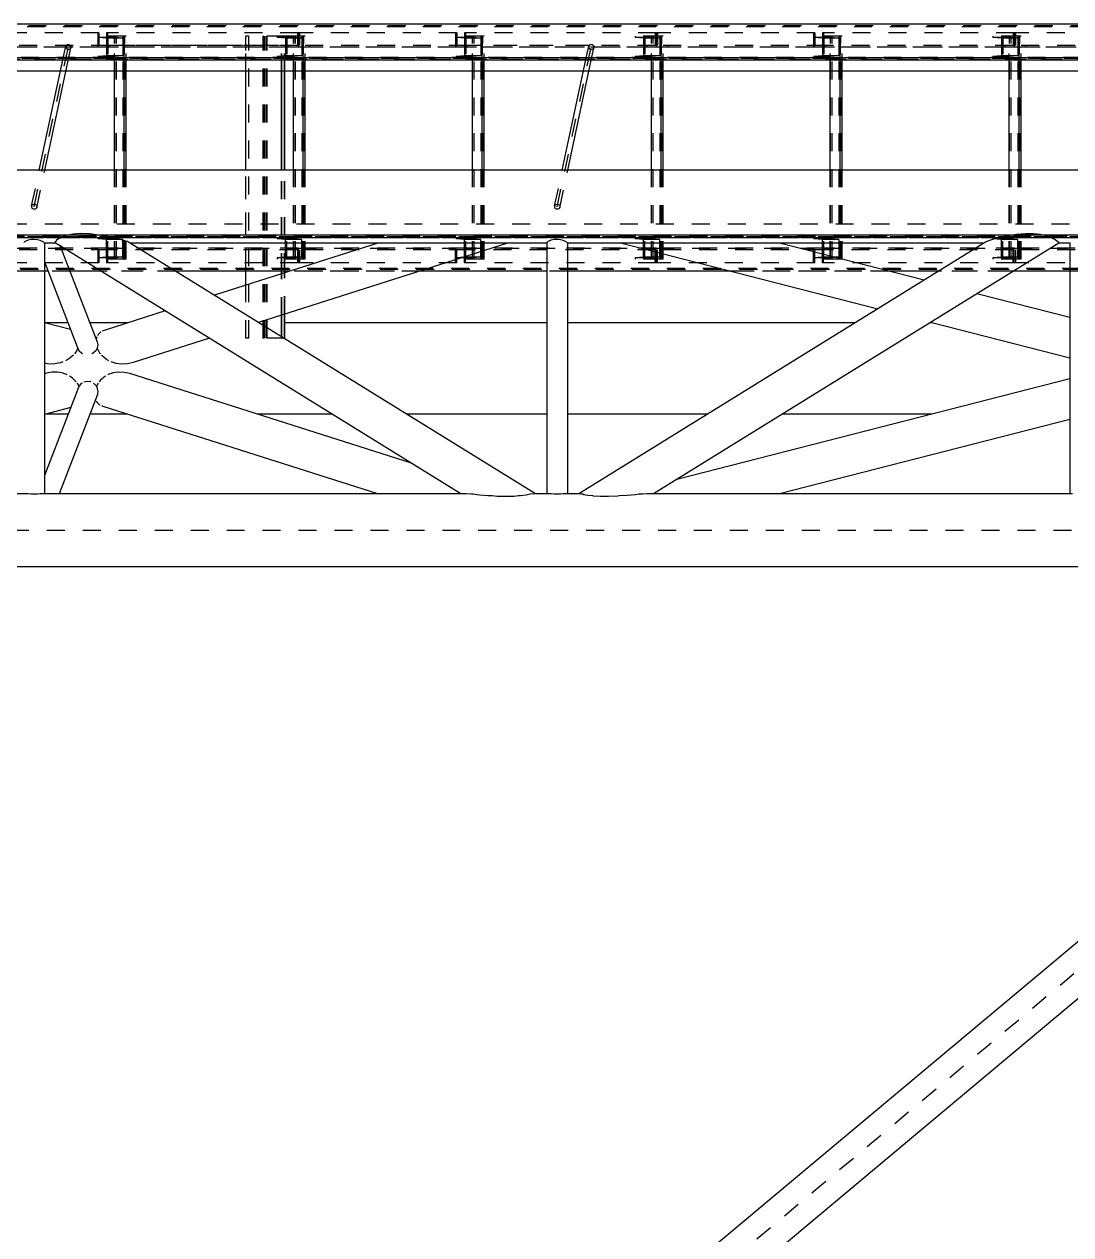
# Model space of a CAD drawing. Header units: millimetres. Extents: x 149919 to 150445, y 136651 to 136866.
# Drawn here: x 150251.43 to 150257.25, y 136819.35 to 136826.09 of the extents above; entities that cross this region are included whole.
import ezdxf

# ---------------------------------------------------------------- set-up
doc = ezdxf.new("R2010")
doc.units = ezdxf.units.MM
doc.header["$LTSCALE"] = 0.25
for name, pattern in [('CENTER', [50.8, 31.75, -6.35, 6.35, -6.35]), ('XKITLINE00', [0]), ('XKITLINE02', [4, 2, -2]), ('XKITLINE03', [6, 3, -1, 1, -1])]:
    doc.linetypes.add(name, pattern=pattern)

# ---------------------------------------------------------------- blocks, each defined once
blk = doc.blocks.new('çatıı')
at = {"color": 7, "linetype": 'XKITLINE00'}
for p, q in [((11653.38, 17571.87), (10481.36, 17571.87)), ((10969.84, 17490.57), (10984.28, 17558.06)), ((10972.89, 17490.57), (10987.08, 17556.93)), ((11260.84, 17490.57), (11275.26, 17558.13)), ((11263.88, 17490.57), (11278.06, 17556.99)), ((10982.96, 17551.87), (10695.01, 17551.87)), ((11273.93, 17551.87), (10986, 17551.87)), ((11564.9, 17551.87), (11276.97, 17551.87)), ((10981.63, 17545.67), (10693.69, 17545.67)), ((11272.6, 17545.67), (10984.67, 17545.67)), ((11011.65, 17490.57), (11011.65, 17545.67)), ((11017.13, 17490.57), (11017.13, 17545.67)), ((11018.22, 17490.57), (11018.22, 17545.67)), ((11084.78, 17490.57), (11084.78, 17545.67)), ((11104.7, 17490.57), (11104.7, 17545.67)), ((11104.79, 17490.57), (11104.79, 17545.67)), ((11106.34, 17490.57), (11106.34, 17545.67)), ((11106.43, 17490.57), (11106.43, 17545.67)), ((11111.23, 17490.57), (11111.23, 17545.67)), ((11116.71, 17490.57), (11116.71, 17545.67)), ((11117.8, 17490.57), (11117.8, 17545.67)), ((11210.82, 17490.57), (11210.82, 17545.67)), ((11216.3, 17490.57), (11216.3, 17545.67)), ((11217.39, 17490.57), (11217.39, 17545.67)), ((11563.58, 17545.67), (11275.65, 17545.67)), ((11310.41, 17490.57), (11310.41, 17545.67)), ((11315.88, 17490.57), (11315.88, 17545.67)), ((11316.97, 17490.57), (11316.97, 17545.67)), ((11409.99, 17490.57), (11409.99, 17545.67)), ((11415.47, 17490.57), (11415.47, 17545.67)), ((11416.56, 17490.57), (11416.56, 17545.67)), ((11509.58, 17490.57), (11509.58, 17545.67)), ((11515.06, 17490.57), (11515.06, 17545.67)), ((11516.15, 17490.57), (11516.15, 17545.67)), ((10974.75, 17434.47), (10972.73, 17434.47)), ((11004.16, 17434.47), (10986.95, 17434.47)), ((11109.47, 17434.47), (11045.65, 17434.47)), ((11084.78, 17426.61), (11084.78, 17434.47)), ((11104.7, 17432.96), (11104.7, 17434.47)), ((11104.79, 17432.98), (11104.79, 17434.47)), ((11106.34, 17433.48), (11106.34, 17434.47)), ((11106.43, 17433.51), (11106.43, 17434.47)), ((11252.32, 17434.47), (11181.66, 17434.47)), ((11353.89, 17434.47), (11263.72, 17434.47)), ((11470.39, 17434.47), (11442.33, 17434.47)), ((11543.31, 17434.47), (11511.88, 17434.47)), ((11104.7, 17397.95), (11104.7, 17409.97)), ((11104.79, 17397.89), (11104.79, 17410)), ((11106.34, 17404.53), (11106.34, 17410.49)), ((11106.43, 17404.77), (11106.43, 17410.52))]:
    blk.add_line(p, q, dxfattribs=at)
at = {"color": 116, "linetype": 'XKITLINE02', "true_color": 0x136734}
for p, q in [((11653.17, 17570.49), (10481.46, 17570.49)), ((11653.86, 17571.02), (10482.26, 17571.02)), ((11002.97, 17567.16), (10914.8, 17567.16)), ((11002.35, 17567.16), (11002.35, 17559.16)), ((11017.13, 17565.17), (11002.55, 17565.17)), ((11002.55, 17565.17), (11002.55, 17564.49)), ((11007.33, 17564.11), (11002.55, 17564.49)), ((11011.65, 17564.49), (11002.55, 17564.49)), ((11002.97, 17567.16), (11002.97, 17559.96)), ((11113.97, 17567.16), (11007.24, 17567.16)), ((11007.24, 17567.16), (11007.24, 17559.96)), ((11007.33, 17564.11), (11007.33, 17554.24)), ((11016.43, 17564.11), (11007.33, 17564.11)), ((11007.77, 17567.16), (11007.77, 17559.16)), ((11008.03, 17565.17), (11008.03, 17553.17)), ((11011.65, 17565.17), (11011.65, 17564.49)), ((11011.65, 17545.67), (11011.65, 17565.17)), ((11018.22, 17565.17), (11011.65, 17565.17)), ((11016.43, 17564.11), (11011.65, 17564.49)), ((11011.71, 17441.17), (11011.71, 17565.17)), ((11012.68, 17441.17), (11012.68, 17565.17)), ((11012.74, 17441.17), (11012.74, 17565.17)), ((11016.43, 17564.11), (11016.43, 17554.24)), ((11016.52, 17441.17), (11016.52, 17565.17)), ((11017.13, 17565.17), (11017.13, 17553.17)), ((11017.13, 17545.67), (11017.13, 17565.17)), ((11017.42, 17441.17), (11017.42, 17565.17)), ((11018.22, 17545.67), (11018.22, 17565.17)), ((11106.43, 17565.17), (11084.78, 17565.17)), ((11084.78, 17545.67), (11084.78, 17565.17)), ((11084.87, 17397.18), (11084.87, 17565.17)), ((11086.42, 17397.18), (11086.42, 17565.17)), ((11086.51, 17397.18), (11086.51, 17565.17)), ((11094.51, 17397.18), (11094.51, 17565.17)), ((11095.16, 17397.18), (11095.16, 17565.17)), ((11096.05, 17397.18), (11096.05, 17565.17)), ((11096.7, 17397.18), (11096.7, 17565.17)), ((11116.71, 17565.17), (11102.14, 17565.17)), ((11102.14, 17565.17), (11102.14, 17564.49)), ((11106.92, 17564.11), (11102.14, 17564.49)), ((11111.23, 17564.49), (11102.14, 17564.49)), ((11104.7, 17545.67), (11104.7, 17565.17)), ((11104.79, 17545.67), (11104.79, 17565.17)), ((11106.34, 17545.67), (11106.34, 17565.17)), ((11106.43, 17545.67), (11106.43, 17565.17)), ((11106.92, 17564.11), (11106.92, 17554.24)), ((11116.01, 17564.11), (11106.92, 17564.11)), ((11107.62, 17565.17), (11107.62, 17553.17)), ((11111.23, 17545.67), (11111.23, 17565.17)), ((11117.8, 17565.17), (11111.23, 17565.17)), ((11111.23, 17565.17), (11111.23, 17564.49)), ((11116.01, 17564.11), (11111.23, 17564.49)), ((11111.3, 17441.17), (11111.3, 17565.17)), ((11112.26, 17441.17), (11112.26, 17565.17)), ((11112.33, 17441.17), (11112.33, 17565.17)), ((11113.45, 17567.16), (11113.45, 17559.96)), ((11113.97, 17567.16), (11113.97, 17559.16)), ((11202.15, 17567.16), (11113.97, 17567.16)), ((11113.97, 17567.16), (11113.97, 17559.16)), ((11114.6, 17567.16), (11114.6, 17559.96)), ((11116.01, 17564.11), (11116.01, 17554.24)), ((11116.11, 17441.17), (11116.11, 17565.17)), ((11116.71, 17545.67), (11116.71, 17565.17)), ((11116.71, 17565.17), (11116.71, 17553.17)), ((11117.01, 17441.17), (11117.01, 17565.17)), ((11117.8, 17545.67), (11117.8, 17565.17)), ((11201.52, 17567.16), (11201.52, 17559.16)), ((11216.3, 17565.17), (11201.73, 17565.17)), ((11201.73, 17565.17), (11201.73, 17564.49)), ((11206.51, 17564.11), (11201.73, 17564.49)), ((11210.82, 17564.49), (11201.73, 17564.49)), ((11202.15, 17567.16), (11202.15, 17559.96)), ((11313.15, 17567.16), (11206.41, 17567.16)), ((11206.41, 17567.16), (11206.41, 17559.96)), ((11206.51, 17564.11), (11206.51, 17554.24)), ((11215.6, 17564.11), (11206.51, 17564.11)), ((11206.94, 17567.16), (11206.94, 17559.16)), ((11207.2, 17565.17), (11207.2, 17553.17)), ((11210.82, 17545.67), (11210.82, 17565.17)), ((11217.39, 17565.17), (11210.82, 17565.17)), ((11210.82, 17565.17), (11210.82, 17564.49)), ((11215.6, 17564.11), (11210.82, 17564.49)), ((11210.88, 17441.17), (11210.88, 17565.17)), ((11211.85, 17441.17), (11211.85, 17565.17)), ((11211.91, 17441.17), (11211.91, 17565.17)), ((11215.6, 17564.11), (11215.6, 17554.24)), ((11215.7, 17441.17), (11215.7, 17565.17)), ((11216.3, 17545.67), (11216.3, 17565.17)), ((11216.3, 17565.17), (11216.3, 17553.17)), ((11216.59, 17441.17), (11216.59, 17565.17)), ((11217.39, 17545.67), (11217.39, 17565.17)), ((11315.88, 17565.17), (11301.31, 17565.17)), ((11301.31, 17565.17), (11301.31, 17564.49)), ((11306.09, 17564.11), (11301.31, 17564.49)), ((11310.41, 17564.49), (11301.31, 17564.49)), ((11306.09, 17564.11), (11306.09, 17554.24)), ((11315.19, 17564.11), (11306.09, 17564.11)), ((11306.79, 17565.17), (11306.79, 17553.17)), ((11310.41, 17545.67), (11310.41, 17565.17)), ((11316.97, 17565.17), (11310.41, 17565.17)), ((11310.41, 17565.17), (11310.41, 17564.49)), ((11315.19, 17564.11), (11310.41, 17564.49)), ((11310.47, 17441.17), (11310.47, 17565.17)), ((11311.44, 17441.17), (11311.44, 17565.17)), ((11311.5, 17441.17), (11311.5, 17565.17)), ((11312.62, 17567.16), (11312.62, 17559.96)), ((11401.32, 17567.16), (11313.15, 17567.16)), ((11313.15, 17567.16), (11313.15, 17559.16)), ((11313.15, 17567.16), (11313.15, 17559.16)), ((11313.77, 17567.16), (11313.77, 17559.96)), ((11315.19, 17564.11), (11315.19, 17554.24)), ((11315.28, 17441.17), (11315.28, 17565.17)), ((11315.88, 17545.67), (11315.88, 17565.17)), ((11315.88, 17565.17), (11315.88, 17553.17)), ((11316.18, 17441.17), (11316.18, 17565.17)), ((11316.97, 17545.67), (11316.97, 17565.17)), ((11400.69, 17567.16), (11400.69, 17559.16)), ((11415.47, 17565.17), (11400.9, 17565.17)), ((11400.9, 17565.17), (11400.9, 17564.49)), ((11405.68, 17564.11), (11400.9, 17564.49)), ((11409.99, 17564.49), (11400.9, 17564.49)), ((11401.32, 17567.16), (11401.32, 17559.96)), ((11512.32, 17567.16), (11405.58, 17567.16)), ((11405.58, 17567.16), (11405.58, 17559.96)), ((11405.68, 17564.11), (11405.68, 17554.24)), ((11414.77, 17564.11), (11405.68, 17564.11)), ((11406.11, 17567.16), (11406.11, 17559.16)), ((11406.37, 17565.17), (11406.37, 17553.17)), ((11409.99, 17545.67), (11409.99, 17565.17)), ((11416.56, 17565.17), (11409.99, 17565.17)), ((11409.99, 17565.17), (11409.99, 17564.49)), ((11414.77, 17564.11), (11409.99, 17564.49)), ((11410.05, 17441.17), (11410.05, 17565.17)), ((11411.02, 17441.17), (11411.02, 17565.17)), ((11411.08, 17441.17), (11411.08, 17565.17)), ((11414.77, 17564.11), (11414.77, 17554.24)), ((11414.87, 17441.17), (11414.87, 17565.17)), ((11415.47, 17545.67), (11415.47, 17565.17)), ((11415.47, 17565.17), (11415.47, 17553.17)), ((11415.77, 17441.17), (11415.77, 17565.17)), ((11416.56, 17545.67), (11416.56, 17565.17)), ((11515.06, 17565.17), (11500.48, 17565.17)), ((11500.48, 17565.17), (11500.48, 17564.49)), ((11505.26, 17564.11), (11500.48, 17564.49)), ((11509.58, 17564.49), (11500.48, 17564.49)), ((11505.26, 17564.11), (11505.26, 17554.24)), ((11514.36, 17564.11), (11505.26, 17564.11)), ((11505.96, 17565.17), (11505.96, 17553.17)), ((11509.58, 17545.67), (11509.58, 17565.17)), ((11516.15, 17565.17), (11509.58, 17565.17)), ((11509.58, 17565.17), (11509.58, 17564.49)), ((11514.36, 17564.11), (11509.58, 17564.49)), ((11509.64, 17441.17), (11509.64, 17565.17)), ((11510.61, 17441.17), (11510.61, 17565.17)), ((11510.67, 17441.17), (11510.67, 17565.17)), ((11511.79, 17567.16), (11511.79, 17559.96)), ((11600.49, 17567.16), (11512.32, 17567.16)), ((11512.32, 17567.16), (11512.32, 17559.16)), ((11512.32, 17567.16), (11512.32, 17559.16)), ((11512.95, 17567.16), (11512.95, 17559.96)), ((11514.36, 17564.11), (11514.36, 17554.24)), ((11514.45, 17441.17), (11514.45, 17565.17)), ((11515.06, 17545.67), (11515.06, 17565.17)), ((11515.06, 17565.17), (11515.06, 17553.17)), ((11515.35, 17441.17), (11515.35, 17565.17)), ((11516.15, 17545.67), (11516.15, 17565.17)), ((11008.63, 17559.16), (10914.8, 17559.16)), ((10984.51, 17559.16), (10914.8, 17559.16)), ((11008.63, 17559.96), (10915.43, 17559.96)), ((10984.28, 17558.06), (10984.62, 17559.64)), ((10984.62, 17559.64), (10984.57, 17558.93)), ((10984.57, 17558.93), (10984.92, 17558.28)), ((10985.04, 17560.22), (10984.62, 17559.64)), ((10985.56, 17557.86), (10984.92, 17558.28)), ((10985.73, 17560.52), (10985.04, 17560.22)), ((10986.34, 17557.8), (10985.56, 17557.86)), ((10986.51, 17560.45), (10985.73, 17560.52)), ((10987.03, 17558.09), (10986.34, 17557.8)), ((10987.15, 17560.04), (10986.51, 17560.45)), ((10987.45, 17558.68), (10987.03, 17558.09)), ((10987.08, 17556.93), (10987.45, 17558.68)), ((10987.15, 17560.04), (10987.5, 17559.39)), ((10987.5, 17559.39), (10987.45, 17558.68)), ((11113.45, 17559.96), (11002.49, 17559.96)), ((11103, 17559.96), (11002.49, 17559.96)), ((11002.49, 17559.96), (11002.49, 17559.16)), ((11107.62, 17559.16), (11002.49, 17559.16)), ((11007.33, 17554.24), (11002.55, 17553.85)), ((11016.43, 17554.24), (11007.33, 17554.24)), ((11008.63, 17559.96), (11008.63, 17559.16)), ((11016.43, 17554.24), (11011.65, 17553.85)), ((11106.92, 17554.24), (11102.14, 17553.85)), ((11113.97, 17559.16), (11104.79, 17559.16)), ((11116.01, 17554.24), (11106.92, 17554.24)), ((11108.69, 17559.96), (11108.69, 17559.16)), ((11116.01, 17554.24), (11111.23, 17553.85)), ((11207.8, 17559.16), (11113.97, 17559.16)), ((11207.8, 17559.96), (11114.6, 17559.96)), ((11120.25, 17559.96), (11120.25, 17559.16)), ((11312.62, 17559.96), (11201.66, 17559.96)), ((11275.82, 17559.96), (11201.66, 17559.96)), ((11201.66, 17559.96), (11201.66, 17559.16)), ((11306.79, 17559.16), (11201.66, 17559.16)), ((11206.51, 17554.24), (11201.73, 17553.85)), ((11215.6, 17554.24), (11206.51, 17554.24)), ((11207.8, 17559.96), (11207.8, 17559.16)), ((11215.6, 17554.24), (11210.82, 17553.85)), ((11275.26, 17558.13), (11275.59, 17559.64)), ((11275.59, 17559.64), (11275.54, 17558.93)), ((11275.54, 17558.93), (11275.89, 17558.28)), ((11276.01, 17560.22), (11275.59, 17559.64)), ((11276.53, 17557.86), (11275.89, 17558.28)), ((11276.7, 17560.52), (11276.01, 17560.22)), ((11277.3, 17557.8), (11276.53, 17557.86)), ((11277.48, 17560.45), (11276.7, 17560.52)), ((11278, 17558.09), (11277.3, 17557.8)), ((11278.12, 17560.04), (11277.48, 17560.45)), ((11278.42, 17558.68), (11278, 17558.09)), ((11278.06, 17556.99), (11278.42, 17558.68)), ((11278.12, 17560.04), (11278.47, 17559.39)), ((11278.47, 17559.39), (11278.42, 17558.68)), ((11313.15, 17559.16), (11278.45, 17559.16)), ((11306.09, 17554.24), (11301.31, 17553.85)), ((11315.19, 17554.24), (11306.09, 17554.24)), ((11307.87, 17559.96), (11307.87, 17559.16)), ((11315.19, 17554.24), (11310.41, 17553.85)), ((11406.97, 17559.16), (11313.15, 17559.16)), ((11406.97, 17559.96), (11313.77, 17559.96)), ((11319.43, 17559.96), (11319.43, 17559.16)), ((11406.11, 17559.96), (11400.83, 17559.96)), ((11400.83, 17559.96), (11400.83, 17559.16)), ((11505.96, 17559.16), (11400.83, 17559.16)), ((11405.68, 17554.24), (11400.9, 17553.85)), ((11511.79, 17559.96), (11403.64, 17559.96)), ((11414.77, 17554.24), (11405.68, 17554.24)), ((11406.97, 17559.96), (11406.97, 17559.16)), ((11414.77, 17554.24), (11409.99, 17553.85)), ((11505.26, 17554.24), (11500.48, 17553.85)), ((11514.36, 17554.24), (11505.26, 17554.24)), ((11512.32, 17559.16), (11505.96, 17559.16)), ((11507.04, 17559.96), (11507.04, 17559.16)), ((11514.36, 17554.24), (11509.58, 17553.85)), ((11606.14, 17559.16), (11512.32, 17559.16)), ((11566.76, 17559.16), (11512.32, 17559.16)), ((11606.14, 17559.96), (11512.95, 17559.96)), ((11518.6, 17559.96), (11518.6, 17559.16)), ((11567.94, 17551.87), (10481.36, 17551.87)), ((11649.64, 17553.26), (10481.46, 17553.26)), ((11650.11, 17552.72), (10482.26, 17552.72)), ((11659.14, 17553.17), (10492, 17553.17)), ((11657.38, 17553.17), (10492, 17553.17)), ((11658.89, 17552.32), (10492.13, 17552.32)), ((11657.24, 17552.32), (10492.13, 17552.32)), ((10986, 17551.87), (10982.96, 17551.87)), ((11002.55, 17553.85), (11002.55, 17553.17)), ((11011.65, 17553.85), (11002.55, 17553.85)), ((11017.13, 17553.17), (11002.55, 17553.17)), ((11011.65, 17553.85), (11011.65, 17553.17)), ((11102.14, 17553.85), (11102.14, 17553.17)), ((11111.23, 17553.85), (11102.14, 17553.85)), ((11116.71, 17553.17), (11102.14, 17553.17)), ((11111.23, 17553.85), (11111.23, 17553.17)), ((11201.73, 17553.85), (11201.73, 17553.17)), ((11210.82, 17553.85), (11201.73, 17553.85)), ((11216.3, 17553.17), (11201.73, 17553.17)), ((11210.82, 17553.85), (11210.82, 17553.17)), ((11276.97, 17551.87), (11273.93, 17551.87)), ((11301.31, 17553.85), (11301.31, 17553.17)), ((11310.41, 17553.85), (11301.31, 17553.85)), ((11315.88, 17553.17), (11301.31, 17553.17)), ((11310.41, 17553.85), (11310.41, 17553.17)), ((11400.9, 17553.85), (11400.9, 17553.17)), ((11409.99, 17553.85), (11400.9, 17553.85)), ((11415.47, 17553.17), (11400.9, 17553.17)), ((11409.99, 17553.85), (11409.99, 17553.17)), ((11500.48, 17553.85), (11500.48, 17553.17)), ((11509.58, 17553.85), (11500.48, 17553.85)), ((11515.06, 17553.17), (11500.48, 17553.17)), ((11509.58, 17553.85), (11509.58, 17553.17)), ((10984.67, 17545.67), (10981.63, 17545.67)), ((11275.65, 17545.67), (11272.6, 17545.67)), ((10965.61, 17470.76), (10969.84, 17490.57)), ((10968.44, 17469.79), (10972.89, 17490.57)), ((11011.65, 17441.17), (11011.65, 17490.57)), ((11017.13, 17441.17), (11017.13, 17490.57)), ((11018.22, 17441.17), (11018.22, 17490.57)), ((11084.78, 17434.47), (11084.78, 17490.57)), ((11104.7, 17434.47), (11104.7, 17490.57)), ((11104.79, 17434.47), (11104.79, 17490.57)), ((11106.34, 17434.47), (11106.34, 17490.57)), ((11106.43, 17434.47), (11106.43, 17490.57)), ((11111.23, 17441.17), (11111.23, 17490.57)), ((11116.71, 17441.17), (11116.71, 17490.57)), ((11117.8, 17441.17), (11117.8, 17490.57)), ((11210.82, 17441.17), (11210.82, 17490.57)), ((11216.3, 17441.17), (11216.3, 17490.57)), ((11217.39, 17441.17), (11217.39, 17490.57)), ((11256.61, 17470.76), (11260.84, 17490.57)), ((11259.45, 17469.79), (11263.88, 17490.57)), ((11310.41, 17441.17), (11310.41, 17490.57)), ((11315.88, 17441.17), (11315.88, 17490.57)), ((11316.97, 17441.17), (11316.97, 17490.57)), ((11409.99, 17441.17), (11409.99, 17490.57)), ((11415.47, 17441.17), (11415.47, 17490.57)), ((11416.56, 17441.17), (11416.56, 17490.57)), ((11509.58, 17441.17), (11509.58, 17490.57)), ((11515.06, 17441.17), (11515.06, 17490.57)), ((11516.15, 17441.17), (11516.15, 17490.57)), ((10965.61, 17470.76), (10965.56, 17470.05)), ((10965.56, 17470.05), (10965.91, 17469.4)), ((10966.03, 17471.34), (10965.61, 17470.76)), ((10966.55, 17468.98), (10965.91, 17469.4)), ((10966.72, 17471.64), (10966.03, 17471.34)), ((10967.32, 17468.91), (10966.55, 17468.98)), ((10967.5, 17471.57), (10966.72, 17471.64)), ((10968.02, 17469.21), (10967.32, 17468.91)), ((10968.14, 17471.15), (10967.5, 17471.57)), ((10968.44, 17469.79), (10968.02, 17469.21)), ((10968.14, 17471.15), (10968.49, 17470.5)), ((10968.49, 17470.5), (10968.44, 17469.79)), ((11256.61, 17470.76), (11256.57, 17470.05)), ((11256.57, 17470.05), (11256.91, 17469.4)), ((11257.04, 17471.34), (11256.61, 17470.76)), ((11257.56, 17468.98), (11256.91, 17469.4)), ((11257.73, 17471.64), (11257.04, 17471.34)), ((11258.33, 17468.91), (11257.56, 17468.98)), ((11258.5, 17471.57), (11257.73, 17471.64)), ((11259.02, 17469.21), (11258.33, 17468.91)), ((11259.15, 17471.15), (11258.5, 17471.57)), ((11259.45, 17469.79), (11259.02, 17469.21)), ((11259.15, 17471.15), (11259.49, 17470.5)), ((11259.49, 17470.5), (11259.45, 17469.79)), ((11642.97, 17460.67), (10492, 17460.67)), ((11641.67, 17453.17), (10492, 17453.17)), ((11641.69, 17454.02), (10492.13, 17454.02)), ((11633.47, 17454.47), (10703.06, 17454.47)), ((11543.59, 17454.47), (10703.74, 17454.47)), ((11632.58, 17453.09), (10704.55, 17453.09)), ((11633.3, 17453.62), (10704.61, 17453.62)), ((11017.13, 17453.17), (11002.55, 17453.17)), ((11002.55, 17453.17), (11002.55, 17452.49)), ((11008.03, 17441.17), (11008.03, 17453.17)), ((11011.65, 17453.17), (11011.65, 17452.49)), ((11017.13, 17441.17), (11017.13, 17453.17)), ((11116.71, 17453.17), (11102.14, 17453.17)), ((11102.14, 17453.17), (11102.14, 17452.49)), ((11107.62, 17441.17), (11107.62, 17453.17)), ((11111.23, 17453.17), (11111.23, 17452.49)), ((11116.71, 17441.17), (11116.71, 17453.17)), ((11216.3, 17453.17), (11201.73, 17453.17)), ((11201.73, 17453.17), (11201.73, 17452.49)), ((11207.2, 17441.17), (11207.2, 17453.17)), ((11210.82, 17453.17), (11210.82, 17452.49)), ((11216.3, 17441.17), (11216.3, 17453.17)), ((11315.88, 17453.17), (11301.31, 17453.17)), ((11301.31, 17453.17), (11301.31, 17452.49)), ((11306.79, 17441.17), (11306.79, 17453.17)), ((11310.41, 17453.17), (11310.41, 17452.49)), ((11315.88, 17441.17), (11315.88, 17453.17)), ((11415.47, 17453.17), (11400.9, 17453.17)), ((11400.9, 17453.17), (11400.9, 17452.49)), ((11406.37, 17441.17), (11406.37, 17453.17)), ((11409.99, 17453.17), (11409.99, 17452.49)), ((11415.47, 17441.17), (11415.47, 17453.17)), ((11515.06, 17453.17), (11500.48, 17453.17)), ((11500.48, 17453.17), (11500.48, 17452.49)), ((11505.96, 17441.17), (11505.96, 17453.17)), ((11509.58, 17453.17), (11509.58, 17452.49)), ((11515.06, 17441.17), (11515.06, 17453.17)), ((11008.63, 17447.19), (10914.8, 17447.19)), ((11008.63, 17446.39), (10915.43, 17446.39)), ((11002.35, 17447.19), (11002.35, 17439.19)), ((11113.97, 17447.19), (11002.49, 17447.19)), ((11002.49, 17447.19), (11002.49, 17446.39)), ((11113.45, 17446.39), (11002.49, 17446.39)), ((11007.33, 17452.11), (11002.55, 17452.49)), ((11011.65, 17452.49), (11002.55, 17452.49)), ((11002.97, 17446.39), (11002.97, 17439.19)), ((11007.24, 17446.39), (11007.24, 17439.19)), ((11007.33, 17442.24), (11007.33, 17452.11)), ((11016.43, 17452.11), (11007.33, 17452.11)), ((11007.77, 17447.19), (11007.77, 17439.19)), ((11008.63, 17447.19), (11008.63, 17446.39)), ((11016.43, 17452.11), (11011.65, 17452.49)), ((11016.43, 17442.24), (11016.43, 17452.11)), ((11106.92, 17452.11), (11102.14, 17452.49)), ((11111.23, 17452.49), (11102.14, 17452.49)), ((11106.92, 17442.24), (11106.92, 17452.11)), ((11116.01, 17452.11), (11106.92, 17452.11)), ((11108.69, 17447.19), (11108.69, 17446.39)), ((11116.01, 17452.11), (11111.23, 17452.49)), ((11113.45, 17446.39), (11113.45, 17439.19)), ((11113.97, 17447.19), (11113.97, 17439.19)), ((11207.8, 17447.19), (11113.97, 17447.19)), ((11113.97, 17447.19), (11113.97, 17439.19)), ((11207.8, 17446.39), (11114.6, 17446.39)), ((11114.6, 17446.39), (11114.6, 17439.19)), ((11116.01, 17442.24), (11116.01, 17452.11)), ((11120.25, 17447.19), (11120.25, 17446.39)), ((11201.52, 17439.19), (11201.52, 17447.19)), ((11313.15, 17447.19), (11201.66, 17447.19)), ((11201.66, 17447.19), (11201.66, 17446.39)), ((11312.62, 17446.39), (11201.66, 17446.39)), ((11206.51, 17452.11), (11201.73, 17452.49)), ((11210.82, 17452.49), (11201.73, 17452.49)), ((11202.15, 17439.19), (11202.15, 17446.39)), ((11206.41, 17439.19), (11206.41, 17446.39)), ((11206.51, 17442.24), (11206.51, 17452.11)), ((11215.6, 17452.11), (11206.51, 17452.11)), ((11206.94, 17439.19), (11206.94, 17447.19)), ((11207.8, 17447.19), (11207.8, 17446.39)), ((11215.6, 17452.11), (11210.82, 17452.49)), ((11215.6, 17442.24), (11215.6, 17452.11)), ((11306.09, 17452.11), (11301.31, 17452.49)), ((11310.41, 17452.49), (11301.31, 17452.49)), ((11306.09, 17442.24), (11306.09, 17452.11)), ((11315.19, 17452.11), (11306.09, 17452.11)), ((11307.87, 17446.39), (11307.87, 17447.19)), ((11315.19, 17452.11), (11310.41, 17452.49)), ((11312.62, 17439.19), (11312.62, 17446.39)), ((11406.97, 17447.19), (11313.15, 17447.19)), ((11313.15, 17439.19), (11313.15, 17447.19)), ((11313.15, 17439.19), (11313.15, 17447.19)), ((11406.97, 17446.39), (11313.77, 17446.39)), ((11313.77, 17439.19), (11313.77, 17446.39)), ((11315.19, 17442.24), (11315.19, 17452.11)), ((11319.43, 17447.19), (11319.43, 17446.39)), ((11400.69, 17439.19), (11400.69, 17447.19)), ((11512.32, 17447.19), (11400.83, 17447.19)), ((11400.83, 17447.19), (11400.83, 17446.39)), ((11511.79, 17446.39), (11400.83, 17446.39)), ((11405.68, 17452.11), (11400.9, 17452.49)), ((11409.99, 17452.49), (11400.9, 17452.49)), ((11401.32, 17439.19), (11401.32, 17446.39)), ((11405.58, 17439.19), (11405.58, 17446.39)), ((11405.68, 17442.24), (11405.68, 17452.11)), ((11414.77, 17452.11), (11405.68, 17452.11)), ((11406.11, 17439.19), (11406.11, 17447.19)), ((11406.97, 17447.19), (11406.97, 17446.39)), ((11414.77, 17452.11), (11409.99, 17452.49)), ((11414.77, 17452.11), (11414.77, 17442.24)), ((11505.26, 17452.11), (11500.48, 17452.49)), ((11509.58, 17452.49), (11500.48, 17452.49)), ((11505.26, 17442.24), (11505.26, 17452.11)), ((11514.36, 17452.11), (11505.26, 17452.11)), ((11507.04, 17447.19), (11507.04, 17446.39)), ((11514.36, 17452.11), (11509.58, 17452.49)), ((11511.79, 17439.19), (11511.79, 17446.39)), ((11606.14, 17447.19), (11512.32, 17447.19)), ((11512.32, 17439.19), (11512.32, 17447.19)), ((11512.32, 17439.19), (11512.32, 17447.19)), ((11606.14, 17446.39), (11512.95, 17446.39)), ((11512.95, 17446.39), (11512.95, 17439.19)), ((11514.36, 17442.24), (11514.36, 17452.11)), ((11518.6, 17447.19), (11518.6, 17446.39)), ((11007.33, 17442.24), (11002.55, 17441.85)), ((11002.55, 17441.85), (11002.55, 17441.17)), ((11011.65, 17441.85), (11002.55, 17441.85)), ((11017.13, 17441.17), (11002.55, 17441.17)), ((11016.43, 17442.24), (11007.33, 17442.24)), ((11016.43, 17442.24), (11011.65, 17441.85)), ((11011.65, 17441.85), (11011.65, 17441.17)), ((11018.22, 17441.17), (11011.65, 17441.17)), ((11106.92, 17442.24), (11102.14, 17441.85)), ((11102.14, 17441.85), (11102.14, 17441.17)), ((11111.23, 17441.85), (11102.14, 17441.85)), ((11116.71, 17441.17), (11102.14, 17441.17)), ((11116.01, 17442.24), (11106.92, 17442.24)), ((11116.01, 17442.24), (11111.23, 17441.85)), ((11111.23, 17441.85), (11111.23, 17441.17)), ((11117.8, 17441.17), (11111.23, 17441.17)), ((11206.51, 17442.24), (11201.73, 17441.85)), ((11201.73, 17441.85), (11201.73, 17441.17)), ((11210.82, 17441.85), (11201.73, 17441.85)), ((11216.3, 17441.17), (11201.73, 17441.17)), ((11215.6, 17442.24), (11206.51, 17442.24)), ((11215.6, 17442.24), (11210.82, 17441.85)), ((11210.82, 17441.85), (11210.82, 17441.17)), ((11217.39, 17441.17), (11210.82, 17441.17)), ((11306.09, 17442.24), (11301.31, 17441.85)), ((11301.31, 17441.85), (11301.31, 17441.17)), ((11310.41, 17441.85), (11301.31, 17441.85)), ((11315.88, 17441.17), (11301.31, 17441.17)), ((11315.19, 17442.24), (11306.09, 17442.24)), ((11315.19, 17442.24), (11310.41, 17441.85)), ((11310.41, 17441.85), (11310.41, 17441.17)), ((11316.97, 17441.17), (11310.41, 17441.17)), ((11405.68, 17442.24), (11400.9, 17441.85)), ((11400.9, 17441.85), (11400.9, 17441.17)), ((11409.99, 17441.85), (11400.9, 17441.85)), ((11415.47, 17441.17), (11400.9, 17441.17)), ((11414.77, 17442.24), (11405.68, 17442.24)), ((11414.77, 17442.24), (11409.99, 17441.85)), ((11409.99, 17441.85), (11409.99, 17441.17)), ((11416.56, 17441.17), (11409.99, 17441.17)), ((11505.26, 17442.24), (11500.48, 17441.85)), ((11500.48, 17441.85), (11500.48, 17441.17)), ((11509.58, 17441.85), (11500.48, 17441.85)), ((11515.06, 17441.17), (11500.48, 17441.17)), ((11514.36, 17442.24), (11505.26, 17442.24)), ((11514.36, 17442.24), (11509.58, 17441.85)), ((11509.58, 17441.85), (11509.58, 17441.17)), ((11516.15, 17441.17), (11509.58, 17441.17)), ((11628.98, 17435.86), (10722.23, 17435.86)), ((11629.48, 17435.32), (10723.38, 17435.32)), ((11627.59, 17434.47), (10723.57, 17434.47)), ((11002.97, 17439.19), (10914.8, 17439.19)), ((10972.73, 17434.47), (10961.33, 17434.47)), ((10986.95, 17434.47), (10974.75, 17434.47)), ((11045.65, 17434.47), (11004.16, 17434.47)), ((11113.97, 17439.19), (11007.24, 17439.19)), ((11104.7, 17409.97), (11104.7, 17432.96)), ((11104.79, 17410), (11104.79, 17432.98)), ((11106.34, 17410.49), (11106.34, 17433.48)), ((11106.43, 17410.52), (11106.43, 17433.51)), ((11181.66, 17434.47), (11109.47, 17434.47)), ((11202.15, 17439.19), (11113.97, 17439.19)), ((11313.15, 17439.19), (11206.41, 17439.19)), ((11263.72, 17434.47), (11252.32, 17434.47)), ((11401.32, 17439.19), (11313.15, 17439.19)), ((11442.33, 17434.47), (11353.89, 17434.47)), ((11512.32, 17439.19), (11405.58, 17439.19)), ((11511.88, 17434.47), (11470.39, 17434.47)), ((11600.49, 17439.19), (11512.32, 17439.19)), ((11554.71, 17434.47), (11543.31, 17434.47)), ((11084.78, 17397.18), (11084.78, 17426.61)), ((11106.34, 17397.18), (11106.34, 17404.53)), ((11106.43, 17397.18), (11106.43, 17404.77)), ((11106.43, 17397.18), (11084.78, 17397.18)), ((11104.7, 17397.18), (11104.7, 17397.95)), ((11104.79, 17397.18), (11104.79, 17397.89))]:
    blk.add_line(p, q, dxfattribs=at)
at = {"color": 1, "linetype": 'XKITLINE03'}
for p, q in [((11017.13, 17441.17), (11017.13, 17565.17)), ((11094.74, 17397.18), (11094.74, 17565.17)), ((11116.71, 17441.17), (11116.71, 17565.17)), ((11216.3, 17441.17), (11216.3, 17565.17)), ((11315.88, 17441.17), (11315.88, 17565.17)), ((11415.47, 17441.17), (11415.47, 17565.17)), ((11515.06, 17441.17), (11515.06, 17565.17)), ((11002.35, 17559.16), (10914.8, 17559.16)), ((10967.02, 17470.27), (10986.04, 17559.16)), ((11113.97, 17559.16), (11007.77, 17559.16)), ((11201.52, 17559.16), (11113.97, 17559.16)), ((11313.15, 17559.16), (11206.94, 17559.16)), ((11258.03, 17470.27), (11277, 17559.16)), ((11400.69, 17559.16), (11313.15, 17559.16)), ((11512.32, 17559.16), (11406.11, 17559.16)), ((11599.86, 17559.16), (11512.32, 17559.16)), ((11648.25, 17553.17), (10493.82, 17553.17)), ((11008.03, 17553.17), (11017.13, 17553.17)), ((11107.62, 17553.17), (11116.71, 17553.17)), ((11207.2, 17553.17), (11216.3, 17553.17)), ((11306.79, 17553.17), (11315.88, 17553.17)), ((11406.37, 17553.17), (11415.47, 17553.17)), ((11505.96, 17553.17), (11515.06, 17553.17)), ((10493.82, 17453.17), (11648.25, 17453.17)), ((11008.03, 17453.17), (11017.13, 17453.17)), ((11107.62, 17453.17), (11116.71, 17453.17)), ((11207.2, 17453.17), (11216.3, 17453.17)), ((11306.79, 17453.17), (11315.88, 17453.17)), ((11406.37, 17453.17), (11415.47, 17453.17)), ((11505.96, 17453.17), (11515.06, 17453.17)), ((10914.8, 17447.19), (11002.35, 17447.19)), ((11007.77, 17447.19), (11113.97, 17447.19)), ((11113.97, 17447.19), (11201.52, 17447.19)), ((11206.94, 17447.19), (11313.15, 17447.19)), ((11313.15, 17447.19), (11400.69, 17447.19)), ((11406.11, 17447.19), (11512.32, 17447.19)), ((11512.32, 17447.19), (11599.86, 17447.19))]:
    blk.add_line(p, q, dxfattribs=at)
at = {"color": 8, "linetype": 'XKITLINE00'}
for p, q in [((11718.3, 17490.57), (10454.11, 17490.57)), ((10982.42, 17453.58), (10980.96, 17452.65)), ((10985.19, 17454.43), (10982.42, 17453.58)), ((10986.89, 17454.68), (10985.19, 17454.43)), ((10988.66, 17455.07), (10986.89, 17454.68)), ((10992.87, 17455.35), (10988.66, 17455.07)), ((10997.77, 17455.15), (10992.87, 17455.35)), ((11001.54, 17454.68), (10997.77, 17455.15)), ((11003.01, 17454.54), (11001.54, 17454.68)), ((11008.04, 17453.74), (11003.01, 17454.54)), ((11012.81, 17452.65), (11008.04, 17453.74)), ((11504.04, 17453.15), (11502.34, 17452.65)), ((11508.61, 17454.11), (11504.04, 17453.15)), ((11512.68, 17454.68), (11508.61, 17454.11)), ((11513.49, 17454.82), (11512.68, 17454.68)), ((11518.5, 17455.29), (11513.49, 17454.82)), ((11523.07, 17455.29), (11518.5, 17455.29)), ((11526.97, 17454.81), (11523.07, 17455.29)), ((11527.41, 17454.68), (11526.97, 17454.81)), ((11530.33, 17454.1), (11527.41, 17454.68)), ((11532.9, 17453.13), (11530.33, 17454.1)), ((11533.54, 17452.65), (11532.9, 17453.13)), ((10961.61, 17450.81), (10961.33, 17450.36)), ((10962.3, 17451.14), (10961.61, 17450.81)), ((10962.42, 17451.24), (10962.3, 17451.14)), ((10963.68, 17451.74), (10962.42, 17451.24)), ((10965.27, 17452.03), (10963.68, 17451.74)), ((10967.03, 17452.08), (10965.27, 17452.03)), ((10968.79, 17451.89), (10967.03, 17452.08)), ((10970.38, 17451.47), (10968.79, 17451.89)), ((10971.08, 17451.14), (10970.38, 17451.47)), ((10971.64, 17450.99), (10971.08, 17451.14)), ((10972.45, 17450.56), (10971.64, 17450.99)), ((10972.45, 17450.56), (10972.65, 17450.23)), ((10972.73, 17450.19), (10972.65, 17450.23)), ((10972.73, 17450.19), (10972.73, 17310.57)), ((10979.1, 17449.97), (10972.73, 17449.97)), ((10979.16, 17451.15), (10978.65, 17450.81)), ((10978.65, 17450.81), (10978.76, 17450.23)), ((10978.76, 17450.23), (10978.72, 17450.21)), ((11204.46, 17310.57), (10978.72, 17450.21)), ((10979.27, 17451.6), (10979.16, 17451.15)), ((10980.58, 17452.52), (10979.27, 17451.6)), ((10980.96, 17452.65), (10980.58, 17452.52)), ((10981.56, 17448.46), (11002.15, 17395.1)), ((11016.4, 17451.76), (11012.81, 17452.65)), ((11018.1, 17451.15), (11016.4, 17451.76)), ((11018.93, 17450.91), (11018.1, 17451.15)), ((11020.09, 17450.28), (11018.93, 17450.91)), ((11245.95, 17310.57), (11020.09, 17450.28)), ((11252.32, 17449.97), (11020.59, 17449.97)), ((11158.16, 17449.97), (11067.34, 17421.06)), ((11230.35, 17449.97), (11091.87, 17405.89)), ((11252.6, 17450.81), (11252.32, 17450.36)), ((11252.32, 17450.36), (11252.32, 17310.57)), ((11253.29, 17451.15), (11252.6, 17450.81)), ((11253.41, 17451.24), (11253.29, 17451.15)), ((11254.67, 17451.74), (11253.41, 17451.24)), ((11256.26, 17452.03), (11254.67, 17451.74)), ((11258.02, 17452.09), (11256.26, 17452.03)), ((11259.78, 17451.89), (11258.02, 17452.09)), ((11261.37, 17451.48), (11259.78, 17451.89)), ((11262.07, 17451.15), (11261.37, 17451.48)), ((11262.63, 17450.99), (11262.07, 17451.15)), ((11263.44, 17450.56), (11262.63, 17450.99)), ((11263.44, 17450.56), (11263.64, 17450.23)), ((11263.72, 17450.19), (11263.64, 17450.23)), ((11263.72, 17450.19), (11263.72, 17310.57)), ((11495.45, 17449.97), (11263.72, 17449.97)), ((11496.38, 17450.55), (11270.09, 17310.57)), ((11436.33, 17413.41), (11293.23, 17449.97)), ((11537.18, 17450.12), (11311.58, 17310.57)), ((11462.19, 17429.4), (11381.68, 17449.97)), ((11497.48, 17451.15), (11496.38, 17450.55)), ((11500.28, 17452.16), (11497.55, 17451.19)), ((11502.34, 17452.65), (11500.28, 17452.16)), ((11534.85, 17452.15), (11533.54, 17452.65)), ((11536.09, 17451.18), (11534.85, 17452.15)), ((11536.09, 17451.18), (11536.09, 17451.15)), ((11536.96, 17450.55), (11536.09, 17451.15)), ((11536.96, 17450.55), (11536.9, 17450.23)), ((11537.18, 17450.12), (11536.9, 17450.23)), ((11543.31, 17449.97), (11536.94, 17449.97)), ((11543.31, 17450.42), (11543.31, 17310.57)), ((10972.73, 17439.69), (10991.34, 17391.48)), ((11543.31, 17408.67), (11491.55, 17421.9)), ((11039.94, 17412.34), (11005.97, 17401.53)), ((11543.31, 17386.07), (11465.69, 17405.9)), ((10987.26, 17402.04), (10972.73, 17405.76)), ((10985.86, 17405.67), (10973.05, 17405.67)), ((11019.01, 17405.67), (10998.07, 17405.67)), ((11002.58, 17399.26), (11002.17, 17398.49)), ((11003.13, 17399.73), (11002.58, 17399.26)), ((11003.98, 17400.58), (11003.13, 17399.73)), ((11004.04, 17400.61), (11003.98, 17400.58)), ((11005.97, 17401.53), (11004.92, 17401.03)), ((11252.32, 17405.67), (11106.43, 17405.67)), ((11423.83, 17405.67), (11263.72, 17405.67)), ((11466.58, 17405.67), (11465.32, 17405.67)), ((11001.63, 17396.93), (11001.56, 17396.63)), ((11001.69, 17397.59), (11001.63, 17396.93)), ((11001.9, 17397.99), (11001.69, 17397.59)), ((11002.35, 17393.44), (11002.14, 17391.71)), ((11002.15, 17395.1), (11002.36, 17393.56)), ((11002.36, 17393.56), (11002.35, 17393.44)), ((11064.47, 17397.17), (11022.07, 17383.67)), ((10986.85, 17386.04), (10984.65, 17384.62)), ((10987.17, 17386.37), (10986.85, 17386.04)), ((10988.84, 17387.8), (10987.17, 17386.37)), ((10990.51, 17390.02), (10989.38, 17388.48)), ((10990.56, 17390.16), (10990.51, 17390.02)), ((10991.33, 17391.5), (10990.56, 17390.16)), ((10991.34, 17391.48), (10991.37, 17391.42)), ((10991.37, 17391.42), (10992.04, 17390.16)), ((10993.36, 17388.85), (10992.12, 17390.03)), ((10994.15, 17388.48), (10993.36, 17388.85)), ((11000.04, 17388.98), (10999.05, 17388.48)), ((11001.26, 17390.16), (11000.04, 17388.98)), ((11001.31, 17390.21), (11001.26, 17390.16)), ((11002.07, 17391.52), (11001.31, 17390.21)), ((11002.14, 17391.71), (11002.07, 17391.52)), ((11002.1, 17391.5), (11002.17, 17391.28)), ((11002.17, 17391.28), (11002.86, 17390.16)), ((11002.86, 17390.16), (11003.36, 17389.1)), ((11003.36, 17389.1), (11003.87, 17388.48)), ((11004.44, 17387.8), (11005.05, 17387.08)), ((11005.98, 17386.37), (11005.05, 17387.08)), ((11007.17, 17385.34), (11005.98, 17386.37)), ((10975.35, 17382.79), (10972.73, 17383.21)), ((10978.55, 17382.83), (10975.35, 17382.79)), ((10981.64, 17383.41), (10978.55, 17382.83)), ((10982.96, 17383.92), (10981.64, 17383.41)), ((11008.5, 17384.63), (11007.17, 17385.34)), ((11012.62, 17383.1), (11009.91, 17383.92)), ((11015.75, 17382.75), (11012.62, 17383.1)), ((11018.96, 17382.94), (11015.75, 17382.75)), ((11022.07, 17383.67), (11018.96, 17382.94)), ((10973.95, 17377.71), (10972.73, 17377.4)), ((10977, 17378.22), (10973.95, 17377.71)), ((10980.08, 17378.2), (10977, 17378.22)), ((10983.06, 17377.63), (10980.08, 17378.2)), ((10985.41, 17376.7), (10983.06, 17377.63)), ((10988.1, 17375.02), (10986.58, 17376.03)), ((10988.1, 17375.02), (10988.43, 17374.67)), ((10990.13, 17373.15), (10988.43, 17374.67)), ((10990.13, 17373.15), (10990.37, 17372.82)), ((10990.83, 17372.16), (10991.64, 17371.03)), ((10993.67, 17372.16), (10993.21, 17371.91)), ((10996.45, 17373.12), (10994.72, 17372.76)), ((10998.22, 17372.94), (10996.45, 17373.12)), ((10998.51, 17372.82), (10998.22, 17372.94)), ((11001.22, 17371.1), (10999.96, 17372.16)), ((11002.65, 17372.16), (11002.23, 17371.6)), ((11003.78, 17373.67), (11003.14, 17372.82)), ((11004.99, 17374.68), (11003.78, 17373.67)), ((11005.81, 17375.46), (11004.99, 17374.68)), ((11006.76, 17376.03), (11005.81, 17375.46)), ((11008.21, 17376.88), (11007.91, 17376.7)), ((11011, 17377.83), (11008.21, 17376.88)), ((11014.02, 17378.26), (11011, 17377.83)), ((11017.13, 17378.14), (11014.02, 17378.26)), ((11020.16, 17377.49), (11017.13, 17378.14)), ((11177, 17327.56), (11020.16, 17377.49)), ((11543.31, 17374.48), (11324.5, 17318.56)), ((10991.27, 17368.79), (10972.73, 17320.76)), ((11002.29, 17365.9), (10980.93, 17310.57)), ((10991.27, 17368.79), (10991.25, 17368.6)), ((10991.74, 17369.9), (10991.27, 17368.79)), ((10991.64, 17371.03), (10991.7, 17370.86)), ((10991.7, 17370.86), (10991.96, 17370.38)), ((10991.99, 17370.47), (10991.74, 17369.9)), ((10992.26, 17370.86), (10992.06, 17370.65)), ((10993.21, 17371.91), (10992.26, 17370.86)), ((11001.22, 17371.1), (11001.37, 17370.86)), ((11001.37, 17370.86), (11001.62, 17370.48)), ((11001.62, 17370.48), (11001.85, 17369.88)), ((11001.93, 17370.86), (11001.66, 17370.37)), ((11001.85, 17369.88), (11002.06, 17369.4)), ((11002.23, 17371.6), (11001.93, 17370.86)), ((11002.06, 17369.4), (11002.11, 17369.13)), ((11002.14, 17368.98), (11002.4, 17367.53)), ((11002.33, 17366.51), (11002.29, 17365.9)), ((11002.37, 17367.23), (11002.33, 17366.63)), ((11002.4, 17367.53), (11002.37, 17367.23)), ((11001.1, 17362.83), (11001.23, 17362.62)), ((11001.53, 17362.13), (11001.98, 17361.39)), ((11002.27, 17361.15), (11001.98, 17361.39)), ((11003.43, 17360.1), (11002.27, 17361.15)), ((11003.68, 17359.99), (11003.43, 17360.1)), ((11005.49, 17359.18), (11004.59, 17359.58)), ((11158.16, 17310.57), (11005.49, 17359.18)), ((10987.39, 17358.54), (10972.73, 17354.79)), ((10985.97, 17354.87), (10973.05, 17354.87)), ((11019.01, 17354.87), (10998.03, 17354.87)), ((11132.84, 17354.87), (11091.2, 17354.87)), ((11252.32, 17354.87), (11174.33, 17354.87)), ((11341.71, 17354.87), (11263.72, 17354.87)), ((11466.58, 17354.87), (11383.2, 17354.87)), ((11543.31, 17351.88), (11381.68, 17310.57)), ((10962.78, 17310.57), (10726.21, 17310.57)), ((10962.3, 17310.62), (10961.99, 17310.57)), ((10962.42, 17310.6), (10962.3, 17310.62)), ((10963.68, 17310.5), (10962.42, 17310.6)), ((10965.27, 17310.44), (10963.68, 17310.5)), ((10967.03, 17310.43), (10965.27, 17310.44)), ((10968.79, 17310.47), (10967.03, 17310.43)), ((10970.38, 17310.56), (10968.79, 17310.47)), ((10971.08, 17310.62), (10970.38, 17310.56)), ((11206.85, 17310.57), (10970.58, 17310.57)), ((10971.1, 17310.57), (10970.83, 17310.6)), ((10971.61, 17310.57), (10971.08, 17310.62)), ((11206.32, 17310.62), (11205.93, 17310.57)), ((11207.33, 17310.53), (11206.32, 17310.62)), ((11210.43, 17310.34), (11207.33, 17310.53)), ((11211.04, 17310.31), (11210.43, 17310.34)), ((11214.72, 17309.89), (11211.04, 17310.31)), ((11219.47, 17309.5), (11214.72, 17309.89)), ((11221.75, 17309.39), (11219.47, 17309.5)), ((11224.55, 17309.15), (11221.75, 17309.39)), ((11229.47, 17308.99), (11224.55, 17309.15)), ((11233.85, 17309.11), (11229.47, 17308.99)), ((11236.4, 17309.39), (11233.85, 17309.11)), ((11237.55, 17309.45), (11236.4, 17309.39)), ((11240.69, 17309.82), (11237.55, 17309.45)), ((11242.91, 17310.31), (11240.69, 17309.82)), ((11244.76, 17310.5), (11242.91, 17310.31)), ((11245.26, 17310.62), (11244.76, 17310.5)), ((11253.78, 17310.57), (11245.06, 17310.57)), ((11245.64, 17310.57), (11245.26, 17310.62)), ((11253.29, 17310.62), (11252.98, 17310.57)), ((11253.41, 17310.61), (11253.29, 17310.62)), ((11254.67, 17310.5), (11253.41, 17310.61)), ((11256.26, 17310.44), (11254.67, 17310.5)), ((11258.02, 17310.43), (11256.26, 17310.44)), ((11259.78, 17310.47), (11258.02, 17310.43)), ((11261.37, 17310.56), (11259.78, 17310.47)), ((11262.07, 17310.62), (11261.37, 17310.56)), ((11270.47, 17310.57), (11261.56, 17310.57)), ((11262.09, 17310.57), (11261.82, 17310.6)), ((11262.6, 17310.57), (11262.07, 17310.62)), ((11270.29, 17310.62), (11270.19, 17310.57)), ((11271.15, 17310.42), (11270.3, 17310.62)), ((11272.24, 17310.32), (11271.15, 17310.42)), ((11272.77, 17310.09), (11272.24, 17310.32)), ((11275.08, 17309.65), (11272.77, 17310.09)), ((11277.81, 17309.4), (11275.08, 17309.65)), ((11278.26, 17309.31), (11277.81, 17309.4)), ((11282.07, 17309.03), (11278.26, 17309.31)), ((11286.64, 17309.04), (11282.07, 17309.03)), ((11291.76, 17309.32), (11286.64, 17309.04)), ((11292.53, 17309.4), (11291.76, 17309.32)), ((11296.82, 17309.66), (11292.53, 17309.4)), ((11301.67, 17310.1), (11296.82, 17309.66)), ((11303.44, 17310.32), (11301.67, 17310.1)), ((11305.74, 17310.42), (11303.44, 17310.32)), ((11308.86, 17310.62), (11305.74, 17310.42)), ((11544.77, 17310.57), (11308.16, 17310.57)), ((11308.92, 17310.62), (11308.86, 17310.62)), ((11309.29, 17310.57), (11308.92, 17310.62)), ((11718.31, 17269.97), (10454.12, 17269.97)), ((11763.8, 17242.36), (10968.19, 16576.16)), ((11763.8, 17210.58), (10987.16, 16560.27))]:
    blk.add_line(p, q, dxfattribs=at)
at = {"color": 8, "linetype": 'CENTER'}
for p, q in [((10096.38, 15830.27), (11839.99, 17290.27)), ((10454.12, 17290.27), (11840, 17290.27))]:
    blk.add_line(p, q, dxfattribs=at)
at = {"color": 1, "linetype": 'XKITLINE00'}
for centre in [(11017.13, 17565.17), (11094.74, 17565.17), (11116.71, 17565.17), (11216.3, 17565.17), (11315.88, 17565.17), (11415.47, 17565.17), (11515.06, 17565.17), (10986.04, 17559.16), (11002.35, 17559.16), (11007.77, 17559.16), (11113.97, 17559.16), (11113.97, 17559.16), (11201.52, 17559.16), (11206.94, 17559.16), (11277, 17559.16), (11313.15, 17559.16), (11313.15, 17559.16), (11400.69, 17559.16), (11406.11, 17559.16), (11512.32, 17559.16), (11512.32, 17559.16), (11008.03, 17553.17), (11017.13, 17553.17), (11107.62, 17553.17), (11116.71, 17553.17), (11207.2, 17553.17), (11216.3, 17553.17), (11306.79, 17553.17), (11315.88, 17553.17), (11406.37, 17553.17), (11415.47, 17553.17), (11505.96, 17553.17), (11515.06, 17553.17), (10967.02, 17470.27), (11258.03, 17470.27), (11008.03, 17453.17), (11017.13, 17453.17), (11107.62, 17453.17), (11116.71, 17453.17), (11207.2, 17453.17), (11216.3, 17453.17), (11306.79, 17453.17), (11315.88, 17453.17), (11406.37, 17453.17), (11415.47, 17453.17), (11505.96, 17453.17), (11515.06, 17453.17), (11002.35, 17447.19), (11007.77, 17447.19), (11113.97, 17447.19), (11113.97, 17447.19), (11201.52, 17447.19), (11206.94, 17447.19), (11313.15, 17447.19), (11313.15, 17447.19), (11400.69, 17447.19), (11406.11, 17447.19), (11512.32, 17447.19), (11512.32, 17447.19), (11017.13, 17441.17), (11116.71, 17441.17), (11216.3, 17441.17), (11315.88, 17441.17), (11415.47, 17441.17), (11515.06, 17441.17), (11094.74, 17397.18)]:
    blk.add_circle(centre, 0.05, dxfattribs=at)

msp = doc.modelspace()

# ---------------------------------------------------------------- block references
at = {"xscale": 0.009999943142843078, "yscale": 0.009999943142843078, "zscale": 0.009999943142843078}
msp.add_blockref('çatıı', (150141.8141, 136650.3731), dxfattribs=at)

doc.saveas('drawing.dxf')
